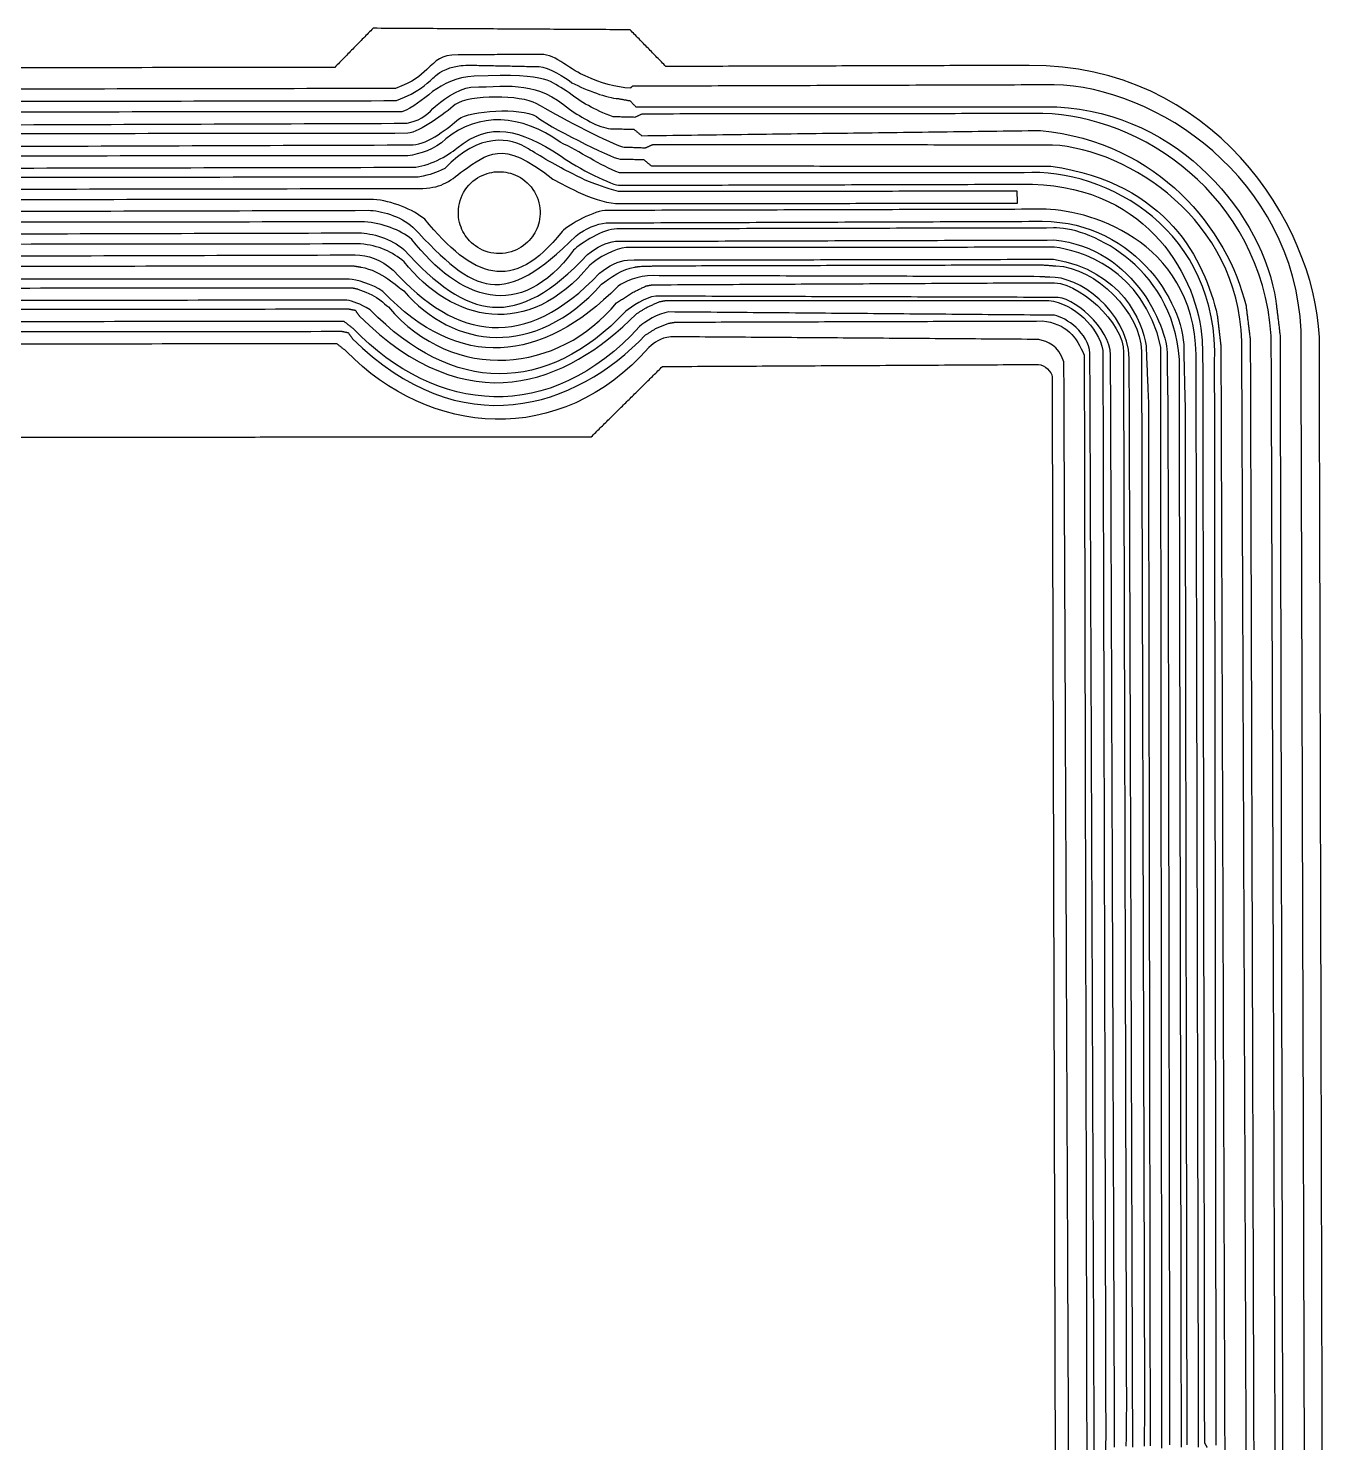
# Model space of a CAD drawing. Header units: millimetres. Extents: x 54 to 136.3, y -73.4 to -11.6.
# Drawn here: x 95.16 to 130.49, y -53.05 to -14.45 of the extents above; entities that cross this region are included whole.
import ezdxf

# ---------------------------------------------------------------- set-up
doc = ezdxf.new("R2010")
doc.units = ezdxf.units.MM
for name, color, linetype in [('Shape011', 7, 'CONTINUOUS'), ('Shape012', 7, 'CONTINUOUS'), ('Shape013', 7, 'CONTINUOUS'), ('Shape014', 7, 'CONTINUOUS'), ('Shape015', 7, 'CONTINUOUS'), ('Shape016', 7, 'CONTINUOUS'), ('Shape017', 7, 'CONTINUOUS'), ('Shape018', 7, 'CONTINUOUS'), ('Shape019', 7, 'CONTINUOUS'), ('Shape020', 7, 'CONTINUOUS'), ('Shape042', 7, 'CONTINUOUS'), ('Shape043', 7, 'CONTINUOUS'), ('Shape044', 7, 'CONTINUOUS'), ('Shape045', 7, 'CONTINUOUS'), ('Shape046', 7, 'CONTINUOUS'), ('Shape047', 7, 'CONTINUOUS'), ('Shape048', 7, 'CONTINUOUS'), ('Shape065', 7, 'CONTINUOUS'), ('Shape066', 7, 'CONTINUOUS'), ('Shape067', 7, 'CONTINUOUS'), ('Shape068', 7, 'CONTINUOUS'), ('Shape069', 7, 'CONTINUOUS'), ('Shape070', 7, 'CONTINUOUS'), ('Shape071', 7, 'CONTINUOUS'), ('Shape072', 7, 'CONTINUOUS'), ('Shape073', 7, 'CONTINUOUS'), ('Shape074', 7, 'CONTINUOUS'), ('Shape075', 7, 'CONTINUOUS'), ('Shape1010', 7, 'CONTINUOUS'), ('Shape120', 7, 'CONTINUOUS'), ('Shape121', 7, 'CONTINUOUS'), ('Shape122', 7, 'CONTINUOUS'), ('Shape123', 7, 'CONTINUOUS'), ('Shape124', 7, 'CONTINUOUS'), ('Shape125', 7, 'CONTINUOUS'), ('Shape126', 7, 'CONTINUOUS'), ('Shape142', 7, 'CONTINUOUS'), ('Shape143', 7, 'CONTINUOUS'), ('Shape144', 7, 'CONTINUOUS'), ('Shape145', 7, 'CONTINUOUS'), ('Shape146', 7, 'CONTINUOUS'), ('Shape147', 7, 'CONTINUOUS'), ('Shape148', 7, 'CONTINUOUS'), ('Shape149', 7, 'CONTINUOUS'), ('Shape150', 7, 'CONTINUOUS'), ('Shape151', 7, 'CONTINUOUS'), ('Shape152', 7, 'CONTINUOUS'), ('Shape199', 7, 'CONTINUOUS'), ('Shape200', 7, 'CONTINUOUS'), ('Shape201', 7, 'CONTINUOUS'), ('Shape202', 7, 'CONTINUOUS'), ('Shape203', 7, 'CONTINUOUS'), ('Shape204', 7, 'CONTINUOUS'), ('Shape205', 7, 'CONTINUOUS'), ('Shape229', 7, 'CONTINUOUS'), ('Shape230', 7, 'CONTINUOUS'), ('Shape231', 7, 'CONTINUOUS'), ('Shape232', 7, 'CONTINUOUS'), ('Shape233', 7, 'CONTINUOUS'), ('Shape234', 7, 'CONTINUOUS'), ('Shape235', 7, 'CONTINUOUS'), ('Shape236', 7, 'CONTINUOUS'), ('Shape250', 7, 'CONTINUOUS'), ('Shape251', 7, 'CONTINUOUS'), ('Shape252', 7, 'CONTINUOUS'), ('Shape253', 7, 'CONTINUOUS'), ('Shape254', 7, 'CONTINUOUS'), ('Shape255', 7, 'CONTINUOUS'), ('Shape256', 7, 'CONTINUOUS'), ('Shape257', 7, 'CONTINUOUS'), ('Shape258', 7, 'CONTINUOUS'), ('Shape259', 7, 'CONTINUOUS'), ('Shape260', 7, 'CONTINUOUS'), ('Shape261', 7, 'CONTINUOUS'), ('Shape317', 7, 'CONTINUOUS'), ('Shape318', 7, 'CONTINUOUS'), ('Shape319', 7, 'CONTINUOUS'), ('Shape320', 7, 'CONTINUOUS'), ('Shape321', 7, 'CONTINUOUS'), ('Shape322', 7, 'CONTINUOUS'), ('Shape323', 7, 'CONTINUOUS'), ('Shape324', 7, 'CONTINUOUS'), ('Shape363', 7, 'CONTINUOUS'), ('Shape364', 7, 'CONTINUOUS'), ('Shape365', 7, 'CONTINUOUS'), ('Shape366', 7, 'CONTINUOUS'), ('Shape367', 7, 'CONTINUOUS'), ('Shape368', 7, 'CONTINUOUS'), ('Shape369', 7, 'CONTINUOUS'), ('Shape376', 7, 'CONTINUOUS'), ('Shape377', 7, 'CONTINUOUS'), ('Shape378', 7, 'CONTINUOUS'), ('Shape379', 7, 'CONTINUOUS'), ('Shape380', 7, 'CONTINUOUS'), ('Shape381', 7, 'CONTINUOUS'), ('Shape382', 7, 'CONTINUOUS'), ('Shape383', 7, 'CONTINUOUS'), ('Shape410', 7, 'CONTINUOUS'), ('Shape411', 7, 'CONTINUOUS'), ('Shape412', 7, 'CONTINUOUS'), ('Shape413', 7, 'CONTINUOUS'), ('Shape414', 7, 'CONTINUOUS'), ('Shape415', 7, 'CONTINUOUS'), ('Shape416', 7, 'CONTINUOUS'), ('Shape424', 7, 'CONTINUOUS'), ('Shape425', 7, 'CONTINUOUS'), ('Shape426', 7, 'CONTINUOUS'), ('Shape427', 7, 'CONTINUOUS'), ('Shape428', 7, 'CONTINUOUS'), ('Shape429', 7, 'CONTINUOUS'), ('Shape430', 7, 'CONTINUOUS'), ('Shape431', 7, 'CONTINUOUS'), ('Shape458', 7, 'CONTINUOUS'), ('Shape459', 7, 'CONTINUOUS'), ('Shape460', 7, 'CONTINUOUS'), ('Shape461', 7, 'CONTINUOUS'), ('Shape462', 7, 'CONTINUOUS'), ('Shape463', 7, 'CONTINUOUS'), ('Shape464', 7, 'CONTINUOUS'), ('Shape472', 7, 'CONTINUOUS'), ('Shape473', 7, 'CONTINUOUS'), ('Shape474', 7, 'CONTINUOUS'), ('Shape475', 7, 'CONTINUOUS'), ('Shape476', 7, 'CONTINUOUS'), ('Shape477', 7, 'CONTINUOUS'), ('Shape478', 7, 'CONTINUOUS'), ('Shape479', 7, 'CONTINUOUS'), ('Shape480', 7, 'CONTINUOUS'), ('Shape481', 7, 'CONTINUOUS'), ('Shape482', 7, 'CONTINUOUS'), ('Shape483', 7, 'CONTINUOUS'), ('Shape491', 7, 'CONTINUOUS'), ('Shape492', 7, 'CONTINUOUS'), ('Shape493', 7, 'CONTINUOUS'), ('Shape494', 7, 'CONTINUOUS'), ('Shape495', 7, 'CONTINUOUS'), ('Shape496', 7, 'CONTINUOUS'), ('Shape497', 7, 'CONTINUOUS'), ('Shape498', 7, 'CONTINUOUS'), ('Shape499', 7, 'CONTINUOUS'), ('Shape524', 7, 'CONTINUOUS'), ('Shape525', 7, 'CONTINUOUS'), ('Shape526', 7, 'CONTINUOUS'), ('Shape527', 7, 'CONTINUOUS'), ('Shape528', 7, 'CONTINUOUS'), ('Shape529', 7, 'CONTINUOUS'), ('Shape530', 7, 'CONTINUOUS'), ('Shape540', 7, 'CONTINUOUS'), ('Shape541', 7, 'CONTINUOUS'), ('Shape542', 7, 'CONTINUOUS'), ('Shape543', 7, 'CONTINUOUS'), ('Shape544', 7, 'CONTINUOUS'), ('Shape545', 7, 'CONTINUOUS'), ('Shape546', 7, 'CONTINUOUS'), ('Shape547', 7, 'CONTINUOUS'), ('Shape548', 7, 'CONTINUOUS'), ('Shape549', 7, 'CONTINUOUS'), ('Shape577', 7, 'CONTINUOUS'), ('Shape578', 7, 'CONTINUOUS'), ('Shape579', 7, 'CONTINUOUS'), ('Shape580', 7, 'CONTINUOUS'), ('Shape581', 7, 'CONTINUOUS'), ('Shape582', 7, 'CONTINUOUS'), ('Shape583', 7, 'CONTINUOUS'), ('Shape584', 7, 'CONTINUOUS'), ('Shape585', 7, 'CONTINUOUS'), ('Shape596', 7, 'CONTINUOUS'), ('Shape597', 7, 'CONTINUOUS'), ('Shape598', 7, 'CONTINUOUS'), ('Shape599', 7, 'CONTINUOUS'), ('Shape600', 7, 'CONTINUOUS'), ('Shape601', 7, 'CONTINUOUS'), ('Shape602', 7, 'CONTINUOUS'), ('Shape603', 7, 'CONTINUOUS'), ('Shape604', 7, 'CONTINUOUS'), ('Shape605', 7, 'CONTINUOUS'), ('Shape606', 7, 'CONTINUOUS'), ('Shape634', 7, 'CONTINUOUS'), ('Shape635', 7, 'CONTINUOUS'), ('Shape636', 7, 'CONTINUOUS'), ('Shape637', 7, 'CONTINUOUS'), ('Shape638', 7, 'CONTINUOUS'), ('Shape639', 7, 'CONTINUOUS'), ('Shape640', 7, 'CONTINUOUS'), ('Shape641', 7, 'CONTINUOUS'), ('Shape642', 7, 'CONTINUOUS'), ('Shape643', 7, 'CONTINUOUS'), ('Shape654', 7, 'CONTINUOUS'), ('Shape655', 7, 'CONTINUOUS'), ('Shape656', 7, 'CONTINUOUS'), ('Shape657', 7, 'CONTINUOUS'), ('Shape658', 7, 'CONTINUOUS'), ('Shape659', 7, 'CONTINUOUS'), ('Shape660', 7, 'CONTINUOUS'), ('Shape661', 7, 'CONTINUOUS'), ('Shape662', 7, 'CONTINUOUS'), ('Shape663', 7, 'CONTINUOUS'), ('Shape664', 7, 'CONTINUOUS'), ('Shape665', 7, 'CONTINUOUS'), ('Shape666', 7, 'CONTINUOUS'), ('Shape689', 7, 'CONTINUOUS'), ('Shape690', 7, 'CONTINUOUS'), ('Shape691', 7, 'CONTINUOUS'), ('Shape692', 7, 'CONTINUOUS'), ('Shape693', 7, 'CONTINUOUS'), ('Shape694', 7, 'CONTINUOUS'), ('Shape695', 7, 'CONTINUOUS'), ('Shape696', 7, 'CONTINUOUS'), ('Shape697', 7, 'CONTINUOUS'), ('Shape698', 7, 'CONTINUOUS'), ('Shape934', 7, 'CONTINUOUS'), ('Shape935', 7, 'CONTINUOUS'), ('Shape936', 7, 'CONTINUOUS'), ('Shape937', 7, 'CONTINUOUS'), ('Shape938', 7, 'CONTINUOUS'), ('Shape993', 7, 'CONTINUOUS'), ('Shape994', 7, 'CONTINUOUS'), ('Shape995', 7, 'CONTINUOUS'), ('Shape996', 7, 'CONTINUOUS'), ('Shape997', 7, 'CONTINUOUS'), ('Shape998', 7, 'CONTINUOUS'), ('Shape999', 7, 'CONTINUOUS')]:
    doc.layers.add(name, color=color, linetype=linetype)

msp = doc.modelspace()

# ---------------------------------------------------------------- linework, layer by layer
at = {"layer": 'Shape011'}
msp.add_open_spline([(67.608, -22.7585), (103.716, -22.7197)], degree=1, dxfattribs=at)
at = {"layer": 'Shape012'}
msp.add_open_spline([(103.716, -22.7197), (103.891, -22.7559)], degree=1, dxfattribs=at)
at = {"layer": 'Shape013'}
msp.add_open_spline([(103.891, -22.7559), (104.002, -22.9126)], degree=1, dxfattribs=at)
at = {"layer": 'Shape014'}
msp.add_open_spline([(104.002, -22.9126), (106.957, -25.8468), (110.097, -24.8238), (112.008, -22.8191)], degree=3, dxfattribs=at)
at = {"layer": 'Shape015'}
msp.add_open_spline([(112.008, -22.8191), (112.282, -22.6459)], degree=1, dxfattribs=at)
at = {"layer": 'Shape016'}
msp.add_open_spline([(112.282, -22.6459), (112.646, -22.5002)], degree=1, dxfattribs=at)
at = {"layer": 'Shape017'}
msp.add_open_spline([(112.646, -22.5002), (112.821, -22.4692)], degree=1, dxfattribs=at)
at = {"layer": 'Shape018'}
msp.add_open_spline([(112.821, -22.4692), (122.829, -22.4384)], degree=1, dxfattribs=at)
at = {"layer": 'Shape019'}
msp.add_open_spline([(122.829, -22.4384), (123.488, -22.495), (123.777, -22.8834), (123.978, -23.3732)], degree=3, dxfattribs=at)
at = {"layer": 'Shape020'}
msp.add_open_spline([(123.978, -23.3732), (124.047, -53.2959)], degree=1, dxfattribs=at)
at = {"layer": 'Shape042'}
msp.add_open_spline([(123.584, -60.3113), (123.424, -23.5491)], degree=1, dxfattribs=at)
at = {"layer": 'Shape043'}
msp.add_open_spline([(123.424, -23.5491), (123.255, -23.0906), (122.997, -23.0103), (122.736, -22.9411)], degree=3, dxfattribs=at)
at = {"layer": 'Shape044'}
msp.add_open_spline([(122.736, -22.9411), (112.696, -22.8684)], degree=1, dxfattribs=at)
at = {"layer": 'Shape045'}
msp.add_open_spline([(112.696, -22.8684), (112.4, -22.9008), (112.253, -23.0313), (112.1, -23.1581)], degree=3, dxfattribs=at)
at = {"layer": 'Shape046'}
msp.add_open_spline([(112.1, -23.1581), (109.665, -25.9237), (106.096, -25.5871), (103.846, -23.2686)], degree=3, dxfattribs=at)
at = {"layer": 'Shape047'}
msp.add_open_spline([(103.846, -23.2686), (103.583, -23.0603)], degree=1, dxfattribs=at)
at = {"layer": 'Shape048'}
msp.add_open_spline([(103.583, -23.0603), (67.653, -23.1034)], degree=1, dxfattribs=at)
at = {"layer": 'Shape065'}
msp.add_open_spline([(67.3051, -22.1442), (103.911, -22.1091)], degree=1, dxfattribs=at)
at = {"layer": 'Shape066'}
msp.add_open_spline([(103.911, -22.1091), (104.085, -22.1451)], degree=1, dxfattribs=at)
at = {"layer": 'Shape067'}
msp.add_open_spline([(104.085, -22.1451), (104.195, -22.302)], degree=1, dxfattribs=at)
at = {"layer": 'Shape068'}
msp.add_open_spline([(104.195, -22.302), (107.152, -25.236), (109.835, -24.1783), (111.751, -22.2484)], degree=3, dxfattribs=at)
at = {"layer": 'Shape069'}
msp.add_open_spline([(111.751, -22.2484), (112.025, -22.0751)], degree=1, dxfattribs=at)
at = {"layer": 'Shape070'}
msp.add_open_spline([(112.025, -22.0751), (112.381, -21.9117)], degree=1, dxfattribs=at)
at = {"layer": 'Shape071'}
msp.add_open_spline([(112.381, -21.9117), (112.556, -21.8808)], degree=1, dxfattribs=at)
at = {"layer": 'Shape072'}
msp.add_open_spline([(112.556, -21.8808), (123.011, -21.8794)], degree=1, dxfattribs=at)
at = {"layer": 'Shape073'}
msp.add_open_spline([(123.011, -21.8794), (123.683, -21.9452), (124.387, -22.6186), (124.487, -23.2427)], degree=3, dxfattribs=at)
at = {"layer": 'Shape074'}
msp.add_open_spline([(124.487, -23.2427), (124.565, -52.8052)], degree=1, dxfattribs=at)
at = {"layer": 'Shape075'}
msp.add_open_spline([(124.565, -52.8052), (124.53, -53.9069), (124.592, -54.0289), (124.321, -54.0309)], degree=3, dxfattribs=at)
at = {"layer": 'Shape1010'}
msp.add_open_spline([(108.003, -18.3641), (107.843, -18.3652), (107.659, -18.403), (107.484, -18.4976), (107.31, -18.5908), (107.147, -18.7432), (107.042, -18.9314), (106.935, -19.1187), (106.888, -19.3364), (106.899, -19.5345), (106.908, -19.7335), (106.97, -19.9106), (107.052, -20.0489), (107.133, -20.1876), (107.257, -20.3279), (107.427, -20.4325), (107.595, -20.5375), (107.808, -20.602), (108.023, -20.5992), (108.238, -20.5982), (108.45, -20.53), (108.616, -20.422), (108.783, -20.3144), (108.905, -20.1719), (108.984, -20.0318), (109.063, -19.8921), (109.122, -19.7139), (109.128, -19.5148), (109.134, -19.3166), (109.083, -19.0997), (108.974, -18.9143), (108.865, -18.728), (108.701, -18.5785), (108.524, -18.4884), (108.347, -18.3969), (108.164, -18.3623), (108.003, -18.3641)], degree=3, knots=[0, 0, 0, 0, 0.523599, 0.523599, 0.523599, 1.0472, 1.0472, 1.0472, 1.5708, 1.5708, 1.5708, 2.0944, 2.0944, 2.0944, 2.61799, 2.61799, 2.61799, 3.14159, 3.14159, 3.14159, 3.66519, 3.66519, 3.66519, 4.18879, 4.18879, 4.18879, 4.71239, 4.71239, 4.71239, 5.23599, 5.23599, 5.23599, 5.75959, 5.75959, 5.75959, 6.28319, 6.28319, 6.28319, 6.28319], dxfattribs=at)
at = {"layer": 'Shape120'}
msp.add_open_spline([(124.254, -53.7483), (124.134, -23.3128)], degree=1, dxfattribs=at)
at = {"layer": 'Shape121'}
msp.add_open_spline([(124.134, -23.3128), (124.098, -22.7753), (123.488, -22.3411), (123.165, -22.2817)], degree=3, dxfattribs=at)
at = {"layer": 'Shape122'}
msp.add_open_spline([(123.165, -22.2817), (112.641, -22.1921)], degree=1, dxfattribs=at)
at = {"layer": 'Shape123'}
msp.add_open_spline([(112.641, -22.1921), (112.346, -22.2245), (111.996, -22.4605), (111.843, -22.5874)], degree=3, dxfattribs=at)
at = {"layer": 'Shape124'}
msp.add_open_spline([(111.843, -22.5874), (109.394, -25.2906), (106.289, -24.9764), (104.041, -22.6579)], degree=3, dxfattribs=at)
at = {"layer": 'Shape125'}
msp.add_open_spline([(104.041, -22.6579), (103.778, -22.4497)], degree=1, dxfattribs=at)
at = {"layer": 'Shape126'}
msp.add_open_spline([(103.778, -22.4497), (67.3501, -22.4891)], degree=1, dxfattribs=at)
at = {"layer": 'Shape142'}
msp.add_open_spline([(66.517, -21.5669), (103.984, -21.5294)], degree=1, dxfattribs=at)
at = {"layer": 'Shape143'}
msp.add_open_spline([(103.984, -21.5294), (104.158, -21.5655)], degree=1, dxfattribs=at)
at = {"layer": 'Shape144'}
msp.add_open_spline([(104.158, -21.5655), (104.798, -21.7908), (104.831, -21.9622), (104.987, -22.0539)], degree=3, dxfattribs=at)
at = {"layer": 'Shape145'}
msp.add_open_spline([(104.987, -22.0539), (106.788, -24.1654), (109.652, -23.8495), (111.214, -21.9446)], degree=3, dxfattribs=at)
at = {"layer": 'Shape146'}
msp.add_open_spline([(111.214, -21.9446), (111.649, -21.6615)], degree=1, dxfattribs=at)
at = {"layer": 'Shape147'}
msp.add_open_spline([(111.649, -21.6615), (112.026, -21.4806)], degree=1, dxfattribs=at)
at = {"layer": 'Shape148'}
msp.add_open_spline([(112.026, -21.4806), (112.2, -21.4498)], degree=1, dxfattribs=at)
at = {"layer": 'Shape149'}
msp.add_open_spline([(112.2, -21.4498), (123.018, -21.3936)], degree=1, dxfattribs=at)
at = {"layer": 'Shape150'}
msp.add_open_spline([(123.018, -21.3936), (123.805, -21.3123), (125.072, -22.5103), (125.049, -23.2921)], degree=3, dxfattribs=at)
at = {"layer": 'Shape151'}
msp.add_open_spline([(125.049, -23.2921), (125.129, -52.0924)], degree=1, dxfattribs=at)
at = {"layer": 'Shape152'}
msp.add_open_spline([(125.129, -52.0924), (125.117, -53.1397)], degree=1, dxfattribs=at)
at = {"layer": 'Shape199'}
msp.add_open_spline([(124.808, -53.1682), (124.697, -23.3621)], degree=1, dxfattribs=at)
at = {"layer": 'Shape200'}
msp.add_open_spline([(124.697, -23.3621), (124.694, -22.6431), (123.643, -21.73), (123.172, -21.7958)], degree=3, dxfattribs=at)
at = {"layer": 'Shape201'}
msp.add_open_spline([(123.172, -21.7958), (112.286, -21.761)], degree=1, dxfattribs=at)
at = {"layer": 'Shape202'}
msp.add_open_spline([(112.286, -21.761), (111.99, -21.7934), (111.621, -22.0468), (111.468, -22.1738)], degree=3, dxfattribs=at)
at = {"layer": 'Shape203'}
msp.add_open_spline([(111.468, -22.1738), (109.295, -24.4622), (106.738, -24.448), (104.489, -22.1295)], degree=3, dxfattribs=at)
at = {"layer": 'Shape204'}
msp.add_open_spline([(104.489, -22.1295), (104.199, -21.9632), (104.028, -21.8984), (103.851, -21.87)], degree=3, dxfattribs=at)
at = {"layer": 'Shape205'}
msp.add_open_spline([(103.851, -21.87), (66.7688, -21.9094)], degree=1, dxfattribs=at)
at = {"layer": 'Shape229'}
msp.add_open_spline([(125.304, -53.1726), (125.207, -23.4583)], degree=1, dxfattribs=at)
at = {"layer": 'Shape230'}
msp.add_open_spline([(125.207, -23.4583), (125.153, -22.1461), (123.803, -21.1989), (123.037, -21.2465)], degree=3, dxfattribs=at)
at = {"layer": 'Shape231'}
msp.add_open_spline([(123.037, -21.2465), (122.767, -21.2291)], degree=1, dxfattribs=at)
at = {"layer": 'Shape232'}
msp.add_open_spline([(122.767, -21.2291), (112.212, -21.2014)], degree=1, dxfattribs=at)
at = {"layer": 'Shape233'}
msp.add_open_spline([(112.212, -21.2014), (111.809, -21.1994), (111.409, -21.3652), (111.257, -21.492)], degree=3, dxfattribs=at)
at = {"layer": 'Shape234'}
msp.add_open_spline([(111.257, -21.492), (109.164, -23.597), (106.93, -23.8148), (104.84, -21.6367)], degree=3, dxfattribs=at)
at = {"layer": 'Shape235'}
msp.add_open_spline([(104.84, -21.6367), (104.562, -21.4229), (104.102, -21.3147), (103.922, -21.2973)], degree=3, dxfattribs=at)
at = {"layer": 'Shape236'}
msp.add_open_spline([(103.922, -21.2973), (66.087, -21.2958)], degree=1, dxfattribs=at)
at = {"layer": 'Shape250'}
msp.add_open_spline([(65.9548, -20.9698), (104.02, -20.9321)], degree=1, dxfattribs=at)
at = {"layer": 'Shape251'}
msp.add_open_spline([(104.02, -20.9321), (104.245, -20.9695)], degree=1, dxfattribs=at)
at = {"layer": 'Shape252'}
msp.add_open_spline([(104.245, -20.9695), (104.797, -21.0667), (105.237, -21.5063), (105.407, -21.6166)], degree=3, dxfattribs=at)
at = {"layer": 'Shape253'}
msp.add_open_spline([(105.407, -21.6166), (106.773, -23.1872), (108.969, -23.4891), (110.802, -21.4355)], degree=3, dxfattribs=at)
at = {"layer": 'Shape254'}
msp.add_open_spline([(110.802, -21.4355), (111.033, -21.267), (111.39, -21.0103), (111.709, -20.9667)], degree=3, dxfattribs=at)
at = {"layer": 'Shape255'}
msp.add_open_spline([(111.709, -20.9667), (111.861, -20.9472)], degree=1, dxfattribs=at)
at = {"layer": 'Shape256'}
msp.add_open_spline([(111.861, -20.9472), (112.402, -20.9313)], degree=1, dxfattribs=at)
at = {"layer": 'Shape257'}
msp.add_open_spline([(112.402, -20.9313), (122.78, -20.9038)], degree=1, dxfattribs=at)
at = {"layer": 'Shape258'}
msp.add_open_spline([(122.78, -20.9038), (123.206, -20.9345)], degree=1, dxfattribs=at)
at = {"layer": 'Shape259'}
msp.add_open_spline([(123.206, -20.9345), (124.311, -20.9743), (125.514, -22.2163), (125.541, -23.2612)], degree=3, dxfattribs=at)
at = {"layer": 'Shape260'}
msp.add_open_spline([(125.541, -23.2612), (125.624, -52.097)], degree=1, dxfattribs=at)
at = {"layer": 'Shape261'}
msp.add_open_spline([(125.624, -52.097), (125.613, -53.1442)], degree=1, dxfattribs=at)
at = {"layer": 'Shape317'}
msp.add_open_spline([(60.1903, -20.7644), (104.081, -20.6353)], degree=1, dxfattribs=at)
at = {"layer": 'Shape318'}
msp.add_open_spline([(104.081, -20.6353), (104.429, -20.6401), (104.775, -20.7514), (105.117, -21.0517)], degree=3, dxfattribs=at)
at = {"layer": 'Shape319'}
msp.add_open_spline([(105.117, -21.0517), (106.855, -22.9645), (108.711, -23.2817), (110.751, -21.135)], degree=3, dxfattribs=at)
at = {"layer": 'Shape320'}
msp.add_open_spline([(110.751, -21.135), (111.005, -20.9325), (111.259, -20.7963), (111.514, -20.7741)], degree=3, dxfattribs=at)
at = {"layer": 'Shape321'}
msp.add_open_spline([(111.514, -20.7741), (123.144, -20.7532)], degree=1, dxfattribs=at)
at = {"layer": 'Shape322'}
msp.add_open_spline([(123.144, -20.7532), (125.001, -21.0534), (125.573, -22.4626), (125.666, -23.1118)], degree=3, dxfattribs=at)
at = {"layer": 'Shape323'}
msp.add_open_spline([(125.666, -23.1118), (125.73, -24.6532)], degree=1, dxfattribs=at)
at = {"layer": 'Shape324'}
msp.add_open_spline([(125.73, -24.6532), (125.777, -53.1283)], degree=1, dxfattribs=at)
at = {"layer": 'Shape363'}
msp.add_open_spline([(126.099, -53.1919), (126.068, -23.1514)], degree=1, dxfattribs=at)
at = {"layer": 'Shape364'}
msp.add_open_spline([(126.068, -23.1514), (125.599, -20.9867), (123.82, -20.499), (123.17, -20.4265)], degree=3, dxfattribs=at)
at = {"layer": 'Shape365'}
msp.add_open_spline([(123.17, -20.4265), (111.477, -20.4359)], degree=1, dxfattribs=at)
at = {"layer": 'Shape366'}
msp.add_open_spline([(111.477, -20.4359), (111.198, -20.449), (110.694, -20.7249), (110.484, -20.9134)], degree=3, dxfattribs=at)
at = {"layer": 'Shape367'}
msp.add_open_spline([(110.484, -20.9134), (108.797, -22.9615), (106.721, -22.4647), (105.417, -20.8205)], degree=3, dxfattribs=at)
at = {"layer": 'Shape368'}
msp.add_open_spline([(105.417, -20.8205), (105.099, -20.5545), (104.717, -20.3742), (104.229, -20.3358)], degree=3, dxfattribs=at)
at = {"layer": 'Shape369'}
msp.add_open_spline([(104.229, -20.3358), (59.9579, -20.3865)], degree=1, dxfattribs=at)
at = {"layer": 'Shape376'}
msp.add_open_spline([(59.88, -20.1572), (104.19, -20.0337)], degree=1, dxfattribs=at)
at = {"layer": 'Shape377'}
msp.add_open_spline([(104.19, -20.0337), (104.538, -20.0385), (105.071, -20.1888), (105.414, -20.4891)], degree=3, dxfattribs=at)
at = {"layer": 'Shape378'}
msp.add_open_spline([(105.414, -20.4891), (107.151, -22.4019), (108.457, -22.7195), (110.425, -20.6254)], degree=3, dxfattribs=at)
at = {"layer": 'Shape379'}
msp.add_open_spline([(110.425, -20.6254), (110.678, -20.423), (110.933, -20.2867), (111.188, -20.2646)], degree=3, dxfattribs=at)
at = {"layer": 'Shape380'}
msp.add_open_spline([(111.188, -20.2646), (123.152, -20.2282)], degree=1, dxfattribs=at)
at = {"layer": 'Shape381'}
msp.add_open_spline([(123.152, -20.2282), (125.39, -20.4314), (126.321, -22.7499), (126.238, -23.445)], degree=3, dxfattribs=at)
at = {"layer": 'Shape382'}
msp.add_open_spline([(126.238, -23.445), (126.262, -24.8239)], degree=1, dxfattribs=at)
at = {"layer": 'Shape383'}
msp.add_open_spline([(126.262, -24.8239), (126.309, -53.109)], degree=1, dxfattribs=at)
at = {"layer": 'Shape410'}
msp.add_open_spline([(126.632, -53.1726), (126.575, -23.4856)], degree=1, dxfattribs=at)
at = {"layer": 'Shape411'}
msp.add_open_spline([(126.575, -23.4856), (126.392, -20.8403), (123.969, -19.8403), (123.139, -19.9005)], degree=3, dxfattribs=at)
at = {"layer": 'Shape412'}
msp.add_open_spline([(123.139, -19.9005), (111.219, -19.9264)], degree=1, dxfattribs=at)
at = {"layer": 'Shape413'}
msp.add_open_spline([(111.219, -19.9264), (110.873, -19.9126), (110.235, -20.3133), (110.044, -20.5088)], degree=3, dxfattribs=at)
at = {"layer": 'Shape414'}
msp.add_open_spline([(110.044, -20.5088), (108.557, -22.5083), (106.93, -21.856), (105.626, -20.2117)], degree=3, dxfattribs=at)
at = {"layer": 'Shape415'}
msp.add_open_spline([(105.626, -20.2117), (105.308, -19.9457), (104.827, -19.7726), (104.339, -19.7342)], degree=3, dxfattribs=at)
at = {"layer": 'Shape416'}
msp.add_open_spline([(104.339, -19.7342), (59.6476, -19.7794)], degree=1, dxfattribs=at)
at = {"layer": 'Shape424'}
msp.add_open_spline([(59.4984, -19.5413), (104.434, -19.4186)], degree=1, dxfattribs=at)
at = {"layer": 'Shape425'}
msp.add_open_spline([(104.434, -19.4186), (104.782, -19.4236), (105.314, -19.5739), (105.657, -19.874)], degree=3, dxfattribs=at)
at = {"layer": 'Shape426'}
msp.add_open_spline([(105.657, -19.874), (107.373, -21.7256), (108.105, -22.1035), (110.11, -20.1144)], degree=3, dxfattribs=at)
at = {"layer": 'Shape427'}
msp.add_open_spline([(110.11, -20.1144), (110.364, -19.912), (110.679, -19.7827), (110.934, -19.7606)], degree=3, dxfattribs=at)
at = {"layer": 'Shape428'}
msp.add_open_spline([(110.934, -19.7606), (122.835, -19.7175)], degree=1, dxfattribs=at)
at = {"layer": 'Shape429'}
msp.add_open_spline([(122.835, -19.7175), (125.451, -19.7296), (126.775, -22.1081), (126.695, -23.316)], degree=3, dxfattribs=at)
at = {"layer": 'Shape430'}
msp.add_open_spline([(126.695, -23.316), (126.729, -24.6816)], degree=1, dxfattribs=at)
at = {"layer": 'Shape431'}
msp.add_open_spline([(126.729, -24.6816), (126.778, -53.1046)], degree=1, dxfattribs=at)
at = {"layer": 'Shape458'}
msp.add_open_spline([(127.1, -53.1682), (127.032, -23.3565)], degree=1, dxfattribs=at)
at = {"layer": 'Shape459'}
msp.add_open_spline([(127.032, -23.3565), (126.959, -20.1783), (123.994, -19.3712), (122.822, -19.3898)], degree=3, dxfattribs=at)
at = {"layer": 'Shape460'}
msp.add_open_spline([(122.822, -19.3898), (110.966, -19.4224)], degree=1, dxfattribs=at)
at = {"layer": 'Shape461'}
msp.add_open_spline([(110.966, -19.4224), (110.619, -19.4087), (109.921, -19.8024), (109.729, -19.9979)], degree=3, dxfattribs=at)
at = {"layer": 'Shape462'}
msp.add_open_spline([(109.729, -19.9979), (108.366, -21.7173), (107.302, -21.2539), (105.981, -19.6641)], degree=3, dxfattribs=at)
at = {"layer": 'Shape463'}
msp.add_open_spline([(105.981, -19.6641), (105.664, -19.3981), (105.07, -19.1575), (104.582, -19.1191)], degree=3, dxfattribs=at)
at = {"layer": 'Shape464'}
msp.add_open_spline([(104.582, -19.1191), (59.2518, -19.1744)], degree=1, dxfattribs=at)
at = {"layer": 'Shape472'}
msp.add_open_spline([(59.8219, -18.8985), (105.816, -18.8215)], degree=1, dxfattribs=at)
at = {"layer": 'Shape473'}
msp.add_open_spline([(105.816, -18.8215), (106.42, -18.818), (106.615, -18.6638), (107.036, -18.3283)], degree=3, dxfattribs=at)
at = {"layer": 'Shape474'}
msp.add_open_spline([(107.036, -18.3283), (107.686, -17.9113), (108.055, -17.428), (109.475, -18.5663)], degree=3, dxfattribs=at)
at = {"layer": 'Shape475'}
msp.add_open_spline([(109.475, -18.5663), (109.822, -18.7529), (110.704, -19.2482), (111.304, -19.2328)], degree=3, dxfattribs=at)
at = {"layer": 'Shape476'}
msp.add_open_spline([(111.304, -19.2328), (122.16, -19.224)], degree=1, dxfattribs=at)
at = {"layer": 'Shape477'}
msp.add_open_spline([(122.16, -19.224), (122.147, -18.8963)], degree=1, dxfattribs=at)
at = {"layer": 'Shape478'}
msp.add_open_spline([(122.147, -18.8963), (111.272, -18.9092)], degree=1, dxfattribs=at)
at = {"layer": 'Shape479'}
msp.add_open_spline([(111.272, -18.9092), (110.515, -18.6808), (110.333, -18.5863), (109.971, -18.3995)], degree=3, dxfattribs=at)
at = {"layer": 'Shape480'}
msp.add_open_spline([(109.971, -18.3995), (109.682, -18.2616), (109.047, -17.8922), (108.812, -17.7419)], degree=3, dxfattribs=at)
at = {"layer": 'Shape481'}
msp.add_open_spline([(108.812, -17.7419), (108.314, -17.4213), (107.47, -17.2875), (106.527, -18.2786)], degree=3, dxfattribs=at)
at = {"layer": 'Shape482'}
msp.add_open_spline([(106.527, -18.2786), (106.236, -18.4116), (106.195, -18.4333), (105.804, -18.5113)], degree=3, dxfattribs=at)
at = {"layer": 'Shape483'}
msp.add_open_spline([(105.804, -18.5113), (59.61, -18.571)], degree=1, dxfattribs=at)
at = {"layer": 'Shape491'}
msp.add_open_spline([(59.9975, -18.3347), (105.659, -18.2428)], degree=1, dxfattribs=at)
at = {"layer": 'Shape492'}
msp.add_open_spline([(105.659, -18.2428), (106.069, -18.2273), (106.619, -17.9314), (106.855, -17.7188)], degree=3, dxfattribs=at)
at = {"layer": 'Shape493'}
msp.add_open_spline([(106.855, -17.7188), (107.779, -16.9798), (108.557, -17.2115), (109.68, -17.921)], degree=3, dxfattribs=at)
at = {"layer": 'Shape494'}
msp.add_open_spline([(109.68, -17.921), (109.943, -18.1526), (111.015, -18.703), (111.267, -18.735)], degree=3, dxfattribs=at)
at = {"layer": 'Shape495'}
msp.add_open_spline([(111.267, -18.735), (122.571, -18.7047)], degree=1, dxfattribs=at)
at = {"layer": 'Shape496'}
msp.add_open_spline([(122.571, -18.7047), (125.772, -18.7998), (127.08, -21.2861), (127.198, -22.9579)], degree=3, dxfattribs=at)
at = {"layer": 'Shape497'}
msp.add_open_spline([(127.198, -22.9579), (127.213, -23.6927)], degree=1, dxfattribs=at)
at = {"layer": 'Shape498'}
msp.add_open_spline([(127.213, -23.6927), (127.257, -53.0475)], degree=1, dxfattribs=at)
at = {"layer": 'Shape499'}
msp.add_open_spline([(127.257, -53.0475), (127.333, -53.174)], degree=1, dxfattribs=at)
at = {"layer": 'Shape524'}
msp.add_open_spline([(127.581, -53.1111), (127.537, -23.5846)], degree=1, dxfattribs=at)
at = {"layer": 'Shape525'}
msp.add_open_spline([(127.537, -23.5846), (127.67, -19.992), (124.607, -18.2569), (122.337, -18.3942)], degree=3, dxfattribs=at)
at = {"layer": 'Shape526'}
msp.add_open_spline([(122.337, -18.3942), (111.299, -18.3968)], degree=1, dxfattribs=at)
at = {"layer": 'Shape527'}
msp.add_open_spline([(111.299, -18.3968), (110.755, -18.1966), (110.228, -17.8103), (109.675, -17.5624)], degree=3, dxfattribs=at)
at = {"layer": 'Shape528'}
msp.add_open_spline([(109.675, -17.5624), (108.627, -16.7868), (107.441, -16.738), (106.558, -17.4701)], degree=3, dxfattribs=at)
at = {"layer": 'Shape529'}
msp.add_open_spline([(106.558, -17.4701), (106.245, -17.7634), (105.848, -17.8905), (105.518, -17.927)], degree=3, dxfattribs=at)
at = {"layer": 'Shape530'}
msp.add_open_spline([(105.518, -17.927), (59.8479, -17.979)], degree=1, dxfattribs=at)
at = {"layer": 'Shape540'}
msp.add_open_spline([(60.2478, -17.7888), (105.662, -17.6328)], degree=1, dxfattribs=at)
at = {"layer": 'Shape541'}
msp.add_open_spline([(105.662, -17.6328), (106.072, -17.6175), (106.662, -17.1424), (106.897, -16.9298)], degree=3, dxfattribs=at)
at = {"layer": 'Shape542'}
msp.add_open_spline([(106.897, -16.9298), (107.227, -16.7032), (108.578, -16.5958), (109.03, -16.8627)], degree=3, dxfattribs=at)
at = {"layer": 'Shape543'}
msp.add_open_spline([(109.03, -16.8627), (109.293, -17.0943), (111.057, -17.9902), (111.31, -18.0222)], degree=3, dxfattribs=at)
at = {"layer": 'Shape544'}
msp.add_open_spline([(111.31, -18.0222), (111.952, -18.0307)], degree=1, dxfattribs=at)
at = {"layer": 'Shape545'}
msp.add_open_spline([(111.952, -18.0307), (112.166, -18.206)], degree=1, dxfattribs=at)
at = {"layer": 'Shape546'}
msp.add_open_spline([(112.166, -18.206), (123.071, -18.2132)], degree=1, dxfattribs=at)
at = {"layer": 'Shape547'}
msp.add_open_spline([(123.071, -18.2132), (126.268, -18.6836), (127.256, -20.7726), (127.611, -22.2881)], degree=3, dxfattribs=at)
at = {"layer": 'Shape548'}
msp.add_open_spline([(127.611, -22.2881), (127.707, -23.1135)], degree=1, dxfattribs=at)
at = {"layer": 'Shape549'}
msp.add_open_spline([(127.707, -23.1135), (127.814, -53.7041)], degree=1, dxfattribs=at)
at = {"layer": 'Shape577'}
msp.add_open_spline([(128.402, -53.6201), (128.279, -22.9873)], degree=1, dxfattribs=at)
at = {"layer": 'Shape578'}
msp.add_open_spline([(128.279, -22.9873), (128.179, -19.6887), (125.204, -17.7545), (123.113, -17.6378)], degree=3, dxfattribs=at)
at = {"layer": 'Shape579'}
msp.add_open_spline([(123.113, -17.6378), (112.197, -17.6314)], degree=1, dxfattribs=at)
at = {"layer": 'Shape580'}
msp.add_open_spline([(112.197, -17.6314), (111.997, -17.7217)], degree=1, dxfattribs=at)
at = {"layer": 'Shape581'}
msp.add_open_spline([(111.997, -17.7217), (111.385, -17.6985)], degree=1, dxfattribs=at)
at = {"layer": 'Shape582'}
msp.add_open_spline([(111.385, -17.6985), (110.841, -17.4982), (109.597, -16.8374), (109.024, -16.5041)], degree=3, dxfattribs=at)
at = {"layer": 'Shape583'}
msp.add_open_spline([(109.024, -16.5041), (108.615, -16.2724), (107.2, -16.2571), (106.814, -16.531)], degree=3, dxfattribs=at)
at = {"layer": 'Shape584'}
msp.add_open_spline([(106.814, -16.531), (106.531, -16.7762), (105.851, -17.2806), (105.52, -17.3172)], degree=3, dxfattribs=at)
at = {"layer": 'Shape585'}
msp.add_open_spline([(105.52, -17.3172), (60.1467, -17.3752)], degree=1, dxfattribs=at)
at = {"layer": 'Shape596'}
msp.add_open_spline([(60.5488, -17.2089), (105.498, -17.0433)], degree=1, dxfattribs=at)
at = {"layer": 'Shape597'}
msp.add_open_spline([(105.498, -17.0433), (105.991, -16.9236), (106.064, -16.7623), (106.278, -16.5756)], degree=3, dxfattribs=at)
at = {"layer": 'Shape598'}
msp.add_open_spline([(106.278, -16.5756), (106.342, -16.5109), (106.895, -16.0708), (107.24, -16.06)], degree=3, dxfattribs=at)
at = {"layer": 'Shape599'}
msp.add_open_spline([(107.24, -16.06), (108.41, -16.0236), (109.025, -15.9043), (109.931, -16.6616)], degree=3, dxfattribs=at)
at = {"layer": 'Shape600'}
msp.add_open_spline([(109.931, -16.6616), (110.261, -16.8823), (110.727, -17.1719), (111.052, -17.1905)], degree=3, dxfattribs=at)
at = {"layer": 'Shape601'}
msp.add_open_spline([(111.052, -17.1905), (111.689, -17.2078)], degree=1, dxfattribs=at)
at = {"layer": 'Shape602'}
msp.add_open_spline([(111.689, -17.2078), (111.902, -17.383)], degree=1, dxfattribs=at)
at = {"layer": 'Shape603'}
msp.add_open_spline([(111.902, -17.383), (122.788, -17.2385)], degree=1, dxfattribs=at)
at = {"layer": 'Shape604'}
msp.add_open_spline([(122.788, -17.2385), (126.037, -17.564), (127.885, -19.9369), (128.394, -22.0259)], degree=3, dxfattribs=at)
at = {"layer": 'Shape605'}
msp.add_open_spline([(128.394, -22.0259), (128.51, -22.9664)], degree=1, dxfattribs=at)
at = {"layer": 'Shape606'}
msp.add_open_spline([(128.51, -22.9664), (128.605, -53.8401)], degree=1, dxfattribs=at)
at = {"layer": 'Shape634'}
msp.add_open_spline([(129.192, -53.7561), (129.083, -22.8401)], degree=1, dxfattribs=at)
at = {"layer": 'Shape635'}
msp.add_open_spline([(129.083, -22.8401), (128.793, -18.9813), (125.508, -16.8331), (122.849, -16.7782)], degree=3, dxfattribs=at)
at = {"layer": 'Shape636'}
msp.add_open_spline([(122.849, -16.7782), (111.913, -16.7911)], degree=1, dxfattribs=at)
at = {"layer": 'Shape637'}
msp.add_open_spline([(111.913, -16.7911), (111.715, -16.8815)], degree=1, dxfattribs=at)
at = {"layer": 'Shape638'}
msp.add_open_spline([(111.715, -16.8815), (111.127, -16.8667)], degree=1, dxfattribs=at)
at = {"layer": 'Shape639'}
msp.add_open_spline([(111.127, -16.8667), (110.583, -16.6665), (110.281, -16.49), (109.842, -16.1545)], degree=3, dxfattribs=at)
at = {"layer": 'Shape640'}
msp.add_open_spline([(109.842, -16.1545), (109.391, -15.9345), (109.471, -15.6621), (107.333, -15.7603)], degree=3, dxfattribs=at)
at = {"layer": 'Shape641'}
msp.add_open_spline([(107.333, -15.7603), (106.836, -15.7832), (106.487, -15.9744), (106.194, -16.1769)], degree=3, dxfattribs=at)
at = {"layer": 'Shape642'}
msp.add_open_spline([(106.194, -16.1769), (105.908, -16.4111), (105.665, -16.6166), (105.356, -16.7276)], degree=3, dxfattribs=at)
at = {"layer": 'Shape643'}
msp.add_open_spline([(105.356, -16.7276), (60.4841, -16.775)], degree=1, dxfattribs=at)
at = {"layer": 'Shape654'}
msp.add_open_spline([(61.0043, -16.5026), (105.205, -16.4251)], degree=1, dxfattribs=at)
at = {"layer": 'Shape655'}
msp.add_open_spline([(105.205, -16.4251), (105.856, -16.1755), (105.989, -15.9995), (106.204, -15.8129)], degree=3, dxfattribs=at)
at = {"layer": 'Shape656'}
msp.add_open_spline([(106.204, -15.8129), (106.268, -15.7481), (106.453, -15.5711), (106.782, -15.5036)], degree=3, dxfattribs=at)
at = {"layer": 'Shape657'}
msp.add_open_spline([(106.782, -15.5036), (106.909, -15.4776), (106.986, -15.4525), (107.291, -15.4589)], degree=3, dxfattribs=at)
at = {"layer": 'Shape658'}
msp.add_open_spline([(107.291, -15.4589), (109.101, -15.4964)], degree=1, dxfattribs=at)
at = {"layer": 'Shape659'}
msp.add_open_spline([(109.101, -15.4964), (109.361, -15.5017), (109.82, -15.791), (109.996, -15.9388)], degree=3, dxfattribs=at)
at = {"layer": 'Shape660'}
msp.add_open_spline([(109.996, -15.9388), (110.416, -16.1464), (110.941, -16.352), (111.265, -16.3705)], degree=3, dxfattribs=at)
at = {"layer": 'Shape661'}
msp.add_open_spline([(111.265, -16.3705), (111.584, -16.4281)], degree=1, dxfattribs=at)
at = {"layer": 'Shape662'}
msp.add_open_spline([(111.584, -16.4281), (111.739, -16.5931)], degree=1, dxfattribs=at)
at = {"layer": 'Shape663'}
msp.add_open_spline([(111.739, -16.5931), (123.235, -16.5982)], degree=1, dxfattribs=at)
at = {"layer": 'Shape664'}
msp.add_open_spline([(123.235, -16.5982), (126.598, -16.7659), (128.864, -19.5709), (129.207, -21.8895)], degree=3, dxfattribs=at)
at = {"layer": 'Shape665'}
msp.add_open_spline([(129.207, -21.8895), (129.323, -22.8299)], degree=1, dxfattribs=at)
at = {"layer": 'Shape666'}
msp.add_open_spline([(129.323, -22.8299), (129.393, -54.1371)], degree=1, dxfattribs=at)
at = {"layer": 'Shape689'}
msp.add_open_spline([(129.991, -53.9185), (129.896, -22.7037)], degree=1, dxfattribs=at)
at = {"layer": 'Shape690'}
msp.add_open_spline([(129.896, -22.7037), (129.7, -18.5256), (125.911, -16.0375), (123.155, -15.9952)], degree=3, dxfattribs=at)
at = {"layer": 'Shape691'}
msp.add_open_spline([(123.155, -15.9952), (111.649, -16.0333)], degree=1, dxfattribs=at)
at = {"layer": 'Shape692'}
msp.add_open_spline([(111.649, -16.0333), (111.594, -16.0829)], degree=1, dxfattribs=at)
at = {"layer": 'Shape693'}
msp.add_open_spline([(111.594, -16.0829), (111.195, -16.0629), (110.789, -15.9632), (110.362, -15.7488)], degree=3, dxfattribs=at)
at = {"layer": 'Shape694'}
msp.add_open_spline([(110.362, -15.7488), (110.022, -15.6347), (109.533, -15.1519), (109.161, -15.1629)], degree=3, dxfattribs=at)
at = {"layer": 'Shape695'}
msp.add_open_spline([(109.161, -15.1629), (106.89, -15.1777)], degree=1, dxfattribs=at)
at = {"layer": 'Shape696'}
msp.add_open_spline([(106.89, -15.1777), (106.392, -15.1809), (106.311, -15.332), (106.035, -15.5759)], degree=3, dxfattribs=at)
at = {"layer": 'Shape697'}
msp.add_open_spline([(106.035, -15.5759), (105.85, -15.7596), (105.693, -15.9002), (105.18, -16.0943)], degree=3, dxfattribs=at)
at = {"layer": 'Shape698'}
msp.add_open_spline([(105.18, -16.0943), (60.9711, -16.1707)], degree=1, dxfattribs=at)
at = {"layer": 'Shape934'}
msp.add_open_spline([(93.5115, -25.6095), (110.524, -25.5975)], degree=1, dxfattribs=at)
at = {"layer": 'Shape935'}
msp.add_open_spline([(110.524, -25.5975), (112.466, -23.6808)], degree=1, dxfattribs=at)
at = {"layer": 'Shape936'}
msp.add_open_spline([(112.466, -23.6808), (122.73, -23.6246)], degree=1, dxfattribs=at)
at = {"layer": 'Shape937'}
msp.add_open_spline([(122.73, -23.6246), (122.894, -23.6252), (123.096, -23.8201), (123.101, -23.9657)], degree=3, dxfattribs=at)
at = {"layer": 'Shape938'}
msp.add_open_spline([(123.101, -23.9657), (123.203, -59.8722)], degree=1, dxfattribs=at)
at = {"layer": 'Shape993'}
msp.add_open_spline([(130.487, -57.9308), (130.395, -22.8786)], degree=1, dxfattribs=at)
at = {"layer": 'Shape994'}
msp.add_open_spline([(130.395, -22.8786), (130.241, -19.7195), (127.454, -15.444), (122.477, -15.464)], degree=3, dxfattribs=at)
at = {"layer": 'Shape995'}
msp.add_open_spline([(122.477, -15.464), (112.563, -15.4945)], degree=1, dxfattribs=at)
at = {"layer": 'Shape996'}
msp.add_open_spline([(112.563, -15.4945), (111.584, -14.4925)], degree=1, dxfattribs=at)
at = {"layer": 'Shape997'}
msp.add_open_spline([(111.584, -14.4925), (104.57, -14.4511)], degree=1, dxfattribs=at)
at = {"layer": 'Shape998'}
msp.add_open_spline([(104.57, -14.4511), (103.525, -15.5168)], degree=1, dxfattribs=at)
at = {"layer": 'Shape999'}
msp.add_open_spline([(103.525, -15.5168), (66.0831, -15.5828)], degree=1, dxfattribs=at)

doc.saveas('drawing.dxf')
